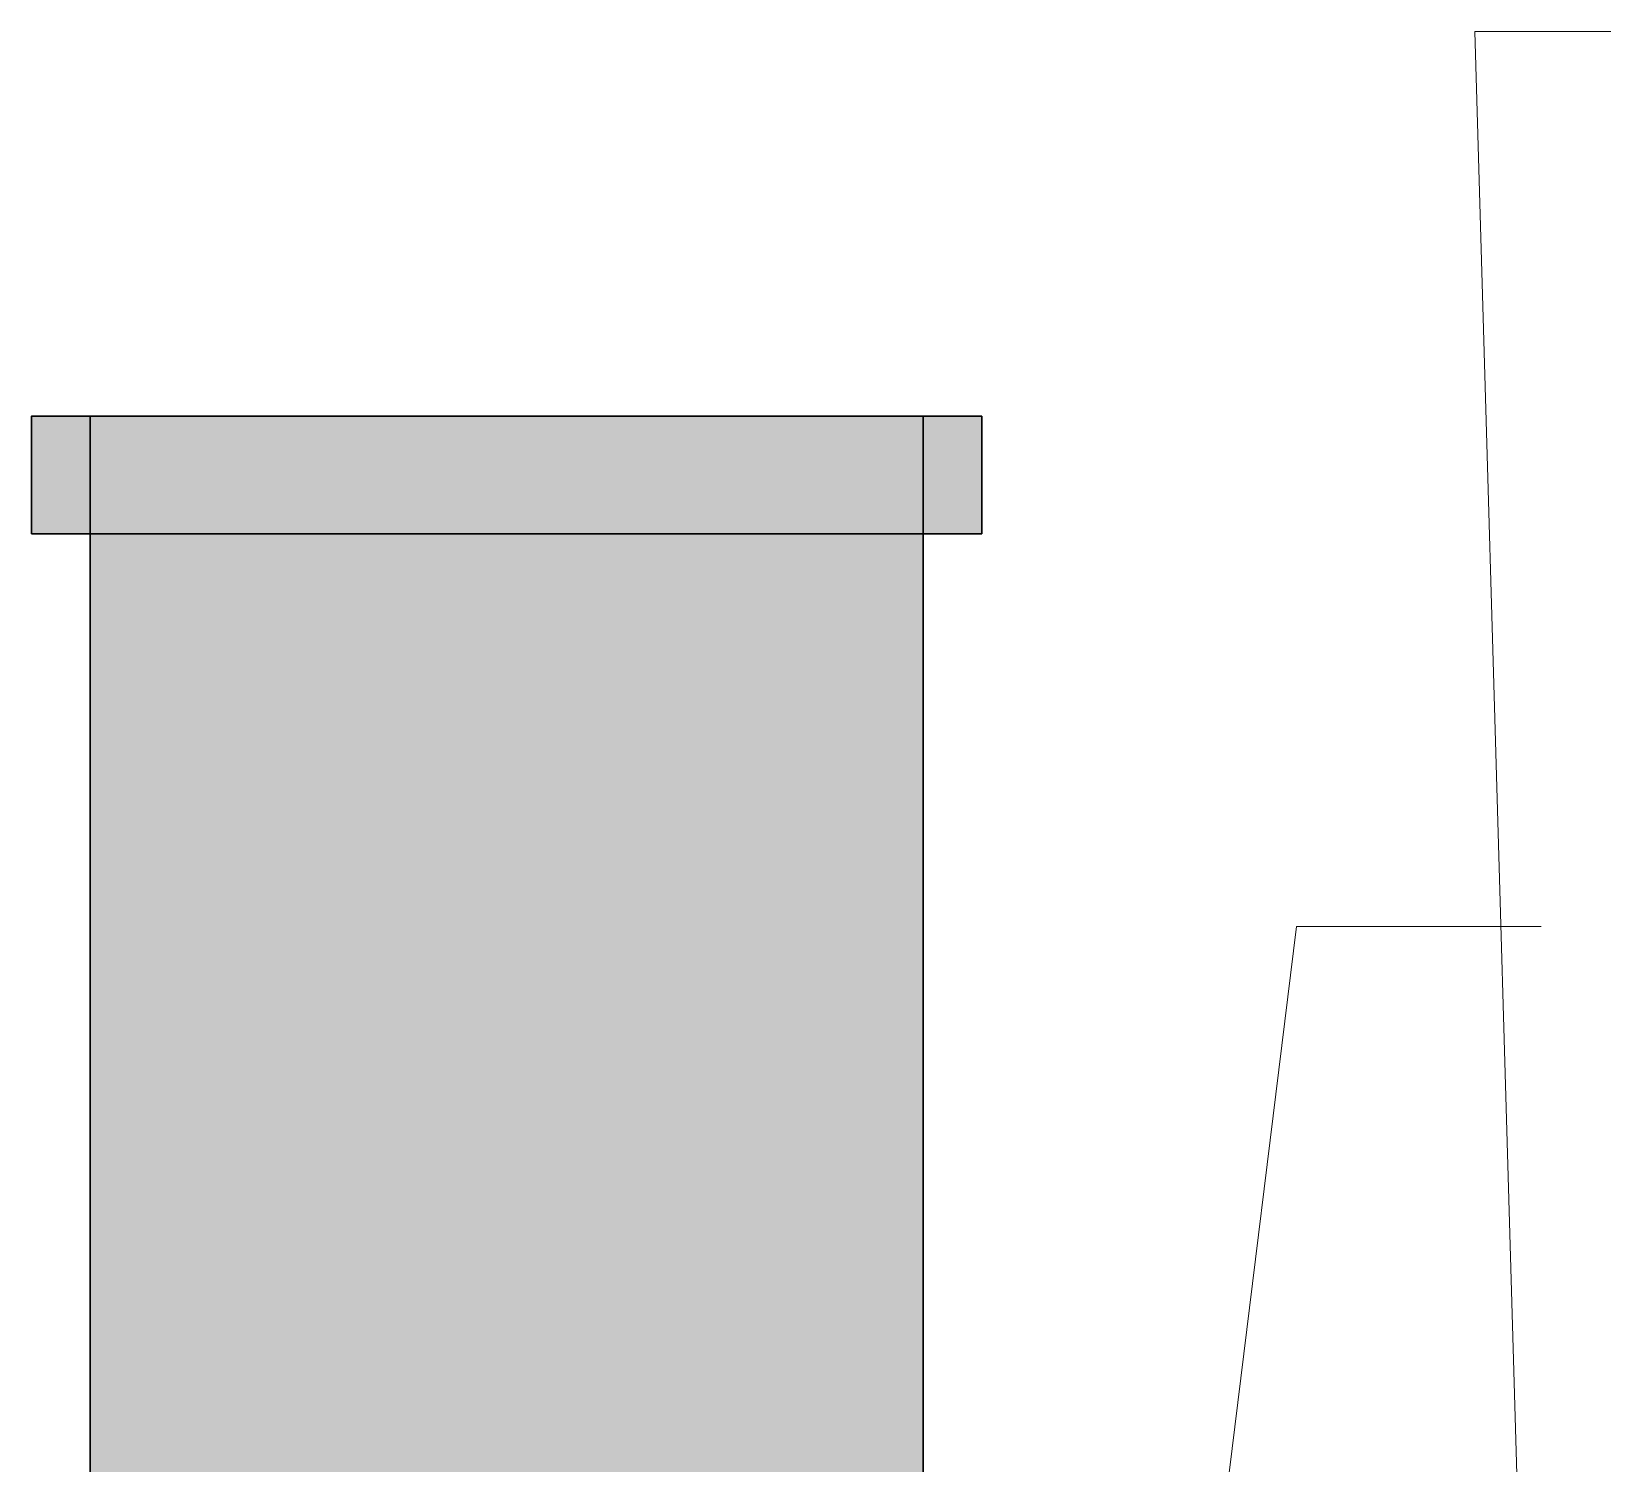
# Model space of a CAD drawing. Header units: millimetres. Extents: x -6738 to 17974, y -5396 to 4356.
# Drawn here: x 14051 to 15183, y 2246 to 3277 of the extents above; entities that cross this region are included whole.
import ezdxf

# ---------------------------------------------------------------- set-up
doc = ezdxf.new("R2010")
doc.units = ezdxf.units.MM
doc.layers.add('LEADERS', color=7, linetype='Continuous')
doc.layers.add('MANHOLES', color=7, linetype='Continuous')

msp = doc.modelspace()

# ---------------------------------------------------------------- linework, layer by layer
at = {"layer": 'LEADERS', "lineweight": 18}
for p, q in [((15267.5, 3277.1), (15091.1, 3277.1)), ((15091.1, 3277.1), (15126.4, 2060)), ((14962.5, 2632.4), (14834.6, 1595.3)), ((15138.9, 2632.4), (14962.5, 2632.4))]:
    msp.add_line(p, q, dxfattribs=at)
at = {"layer": 'MANHOLES', "lineweight": 30}
for points in [[(14051.1, 2915.3), (14735.8, 2915.3), (14735.8, 3000), (14051.1, 3000)], [(14093.5, 1560), (14693.5, 1560), (14693.5, 3000), (14093.5, 3000)]]:
    msp.add_lwpolyline(points, close=True, dxfattribs=at)
at = {"layer": 'MANHOLES', "true_color": 0x737373}
msp.add_solid([(14051.1, 2915.3), (14735.8, 2915.3), (14051.1, 3000), (14735.8, 3000)], dxfattribs=at)
at = {"layer": 'MANHOLES', "true_color": 0xb8b8b8}
msp.add_solid([(14093.5, 1560), (14693.5, 1560), (14093.5, 3000), (14693.5, 3000)], dxfattribs=at)

doc.saveas('drawing.dxf')
